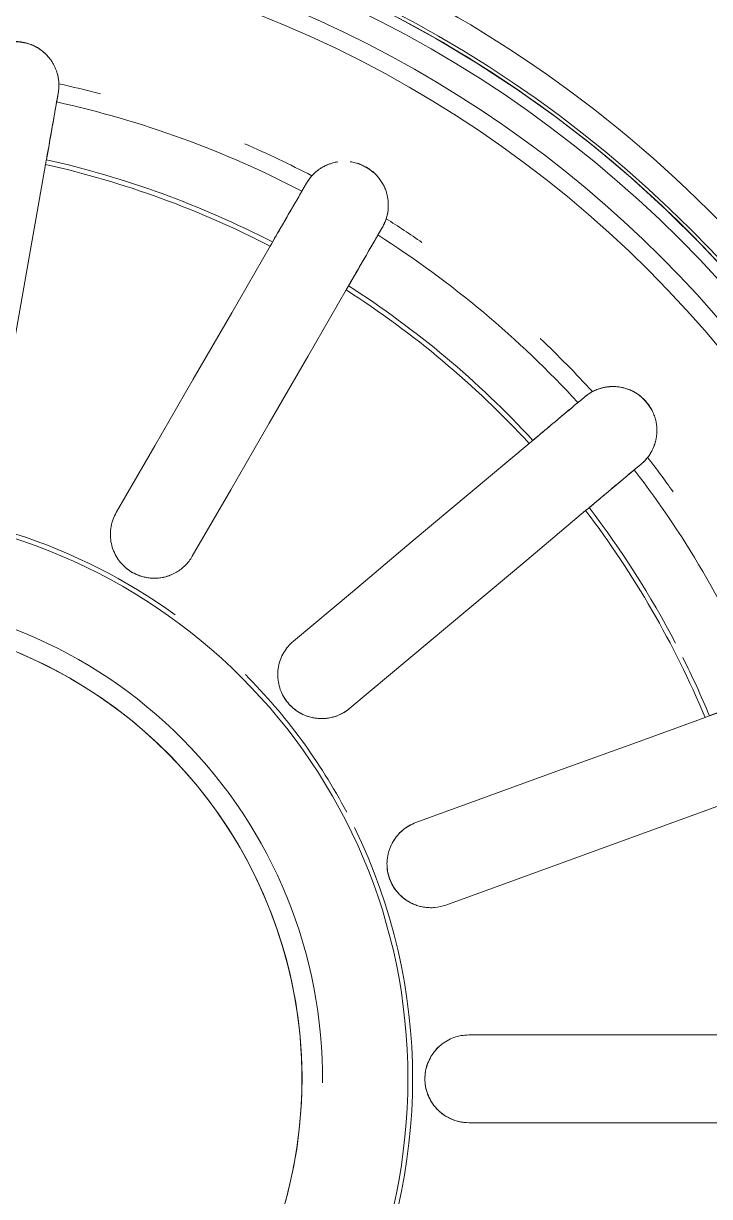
# Model space of a CAD drawing. Header units: millimetres. Extents: x -11245 to 24889, y -43080 to -3800.
# Drawn here: x -7530.34 to -7506.89, y -15409.75 to -15369.63 of the extents above; entities that cross this region are included whole.
import ezdxf

# ---------------------------------------------------------------- set-up
doc = ezdxf.new("R2010")
doc.units = ezdxf.units.MM
for name, color, linetype, lineweight in [('A-FLOR-PATT', 8, 'Continuous', 18), ('A-GENM', 13, 'Continuous', 9), ('G-IMPT', 8, 'Continuous', 9)]:
    doc.layers.add(name, color=color, linetype=linetype, lineweight=lineweight)

# ---------------------------------------------------------------- blocks, each defined once
blk = doc.blocks.new('CRT_MGN_COZ_Fogão a lenha completo - CRT_MGN_COZ_Fogão a lenha completo-5005769-PONTOS HIDRÁULICOS TÉRREO')
at = {"layer": 'G-IMPT'}
for p, q in [((2482.425, -82.13), (2482.425, -79.5)), ((2485.425, -79.5), (2485.425, -82.13))]:
    blk.add_line(p, q, dxfattribs=at)
at = {"layer": 'G-IMPT', "flags": 128}
for points in [[(2498.478, -64.153), (2498.22, -64.73), (2497.94, -65.296), (2497.637, -65.851), (2497.312, -66.393), (2496.965, -66.921), (2496.598, -67.436), (2496.211, -67.935), (2495.804, -68.418), (2495.377, -68.885), (2494.933, -69.334), (2494.471, -69.765), (2493.992, -70.178), (2493.497, -70.571), (2492.987, -70.943), (2492.462, -71.295), (2491.923, -71.626), (2491.372, -71.935), (2490.809, -72.222), (2490.235, -72.485), (2489.65, -72.726), (2489.057, -72.943), (2488.455, -73.137), (2487.846, -73.306), (2487.231, -73.45), (2486.61, -73.57), (2485.986, -73.665), (2485.358, -73.735), (2484.727, -73.78), (2484.096, -73.799), (2483.464, -73.793), (2482.832, -73.762), (2482.203, -73.706), (2481.576, -73.624), (2480.953, -73.518), (2480.335, -73.387), (2479.723, -73.231)], [(2524.925, -58), (2524.892, -59.64), (2524.794, -61.277), (2524.63, -62.908), (2524.401, -64.532), (2524.108, -66.145), (2523.75, -67.746), (2523.328, -69.331), (2522.844, -70.897), (2522.297, -72.443), (2521.689, -73.966), (2521.02, -75.464), (2520.292, -76.933), (2519.506, -78.372), (2518.662, -79.779), (2517.764, -81.15), (2516.811, -82.485), (2515.805, -83.781), (2514.749, -85.035), (2513.643, -86.246), (2512.49, -87.412), (2511.291, -88.53)], [(2515.197, -65.037), (2512.608, -64.581), (2510.018, -64.124), (2507.428, -63.667), (2504.838, -63.211)], [(2517.64, -65.468), (2517.488, -65.441), (2517.336, -65.414)], [(2503.295, -67.451), (2505.572, -68.766), (2507.85, -70.081), (2510.127, -71.396), (2512.405, -72.711)], [(2510.905, -75.309), (2508.627, -73.994), (2506.35, -72.679), (2504.072, -71.364), (2501.795, -70.049)], [(2498.894, -73.506), (2500.584, -75.52), (2502.275, -77.535), (2503.965, -79.55), (2505.656, -81.564)], [(2514.285, -73.796), (2514.419, -73.874), (2514.553, -73.951)], [(2503.358, -83.492), (2501.667, -81.478), (2499.977, -79.463), (2498.286, -77.449), (2496.596, -75.434)], [(2513.053, -76.549), (2512.919, -76.472), (2512.785, -76.394)], [(2492.688, -77.69), (2493.587, -80.162), (2494.487, -82.633), (2495.386, -85.104), (2496.286, -87.575)], [(2493.467, -88.601), (2492.567, -86.13), (2491.668, -83.659), (2490.768, -81.188), (2489.869, -78.716)], [(2482.425, -90.019), (2482.425, -87.39), (2482.425, -84.76), (2482.425, -82.13), (2482.425, -79.5)], [(2485.425, -79.5), (2485.425, -82.13), (2485.425, -84.76), (2485.425, -87.39), (2485.425, -90.019)], [(2507.051, -83.227), (2507.151, -83.346), (2507.25, -83.464)], [(2504.952, -85.393), (2504.853, -85.274), (2504.753, -85.156)]]:
    blk.add_lwpolyline(points, dxfattribs=at)
at = {"layer": 'G-IMPT'}
for centre, radius, start, end in [((2481.925, -58), 58.454, 90, 270), ((2481.925, -58), 58.454, 270, 90), ((2481.925, -58), 57.5, 90, 270), ((2483.925, -58), 41, 90, 270), ((2483.925, -58), 41, 270, 90), ((2483.925, -58), 15.8, 90, 270), ((2483.925, -58), 15.8, 270, 90), ((2483.925, -58), 57.5, 180, 296.25141), ((2483.925, -58), 56.5, 180, 0), ((2483.925, -58), 42, 180, 270), ((2483.925, -58), 41.108, 180, 360), ((2483.925, -58), 41, 180, 270), ((2483.925, -58), 40.608, 180, 0), ((2483.925, -58), 40.608, 180, 0), ((2483.925, -58), 39.72, 180, 344.8588), ((2483.925, -58), 39.099, 180, 360), ((2483.925, -58), 19.418, 180, 0), ((2483.925, -58), 16.5, 269.5414, 360), ((2483.925, -58), 41, 270, 0), ((2483.925, -58), 42, 270, 0), ((2483.925, -58), 19.579, 324.1641, 0), ((2483.925, -58), 32.054, 332.6822, 347.3178), ((2483.925, -58), 32.216, 332.6687, 347.3313), ((2483.925, -58), 34.223, 332.5121, 347.4879), ((2483.925, -58), 34.845, 345.1811, 347.5874), ((2483.925, -58), 19.579, 297.749, 314.9168), ((2483.925, -58), 34.845, 332.4126, 336.5938), ((2483.925, -58), 32.054, 312.6822, 327.3178), ((2483.925, -58), 32.216, 312.6687, 327.3313), ((2483.925, -58), 19.579, 243.9707, 296.0293), ((2483.925, -58), 34.223, 312.5121, 327.4879), ((2483.925, -58), 34.845, 325.1811, 327.5874), ((2483.925, -58), 34.845, 312.4126, 316.5938), ((2483.925, -58), 32.054, 292.6822, 307.3178), ((2483.925, -58), 32.216, 297.5562, 307.3313), ((2483.925, -58), 34.223, 292.5121, 307.4879), ((2483.925, -58), 34.845, 305.1811, 307.5874), ((2483.925, -58), 32.216, 292.6687, 296.5641)]:
    blk.add_arc(centre, radius, start, end, dxfattribs=at)
for points, knots in [([(2518.161, -62.514), (2518.224, -62.525), (2518.35, -62.555), (2518.508, -62.616), (2518.629, -62.678), (2518.718, -62.731), (2518.805, -62.792), (2518.891, -62.862), (2518.974, -62.941), (2519.052, -63.027), (2519.133, -63.132), (2519.206, -63.247), (2519.272, -63.378), (2519.324, -63.509), (2519.369, -63.667), (2519.397, -63.839), (2519.405, -64.035), (2519.384, -64.251), (2519.33, -64.461), (2519.256, -64.643), (2519.171, -64.795), (2519.074, -64.93), (2518.972, -65.045), (2518.864, -65.144), (2518.757, -65.225), (2518.653, -65.29), (2518.55, -65.345), (2518.446, -65.39), (2518.34, -65.426), (2518.238, -65.454), (2518.136, -65.473), (2518.001, -65.49), (2517.832, -65.494), (2517.703, -65.479), (2517.64, -65.468)], [-1, -1, -1, -1, -0.944444, -0.888889, -0.861111, -0.833333, -0.805556, -0.777778, -0.75, -0.722222, -0.694444, -0.659722, -0.638889, -0.611111, -0.583333, -0.555556, -0.527778, -0.5, -0.472222, -0.444444, -0.416667, -0.388889, -0.361111, -0.333333, -0.305556, -0.277778, -0.25, -0.222222, -0.194444, -0.166667, -0.138889, -0.111111, -0.055556, 0, 0, 0, 0]), ([(2517.336, -65.414), (2517.075, -65.368), (2516.429, -65.254), (2515.564, -65.102), (2515.197, -65.037)], [-1, -1, -1, -1, -0.4, 0, 0, 0, 0]), ([(2501.162, -69.332), (2501.141, -69.282), (2501.106, -69.182), (2501.067, -69.021), (2501.045, -68.856), (2501.043, -68.695), (2501.059, -68.529), (2501.092, -68.364), (2501.142, -68.209), (2501.211, -68.058), (2501.298, -67.912), (2501.415, -67.755), (2501.582, -67.592), (2501.799, -67.439), (2502.039, -67.331), (2502.378, -67.24), (2502.643, -67.244), (2502.811, -67.274)], [-0.7916667, -0.7916667, -0.7916667, -0.7916667, -0.7569444, -0.7222222, -0.6875, -0.6527778, -0.6180556, -0.5833333, -0.5486111, -0.5138889, -0.4791667, -0.4444444, -0.3888889, -0.3333333, -0.2777778, -0.2222222, -0.1111111, -0.1111111, -0.1111111, -0.1111111]), ([(2501.795, -70.049), (2501.683, -69.985), (2501.528, -69.866), (2501.356, -69.671), (2501.246, -69.51), (2501.159, -69.335), (2501.073, -69.088), (2501.021, -68.716), (2501.104, -68.23), (2501.373, -67.763), (2501.719, -67.476), (2502.039, -67.33), (2502.293, -67.264), (2502.553, -67.243), (2502.899, -67.275), (2503.146, -67.365), (2503.295, -67.451)], [-1, -1, -1, -1, -0.916667, -0.875, -0.833333, -0.791667, -0.75, -0.666667, -0.555556, -0.444444, -0.333333, -0.277778, -0.222222, -0.166667, -0.111111, 0, 0, 0, 0]), ([(2496.596, -75.434), (2496.513, -75.335), (2496.408, -75.171), (2496.313, -74.929), (2496.265, -74.74), (2496.243, -74.546), (2496.246, -74.284), (2496.325, -73.917), (2496.569, -73.489), (2496.982, -73.142), (2497.405, -72.99), (2497.755, -72.962), (2498.017, -72.987), (2498.269, -73.056), (2498.583, -73.205), (2498.783, -73.374), (2498.894, -73.506)], [-1, -1, -1, -1, -0.916667, -0.875, -0.833333, -0.791667, -0.75, -0.666667, -0.555556, -0.444444, -0.333333, -0.277778, -0.222222, -0.166667, -0.111111, 0, 0, 0, 0]), ([(2496.596, -75.434), (2496.452, -75.263), (2496.307, -74.982), (2496.243, -74.597), (2496.245, -74.384), (2496.264, -74.219), (2496.3, -74.057), (2496.352, -73.905), (2496.424, -73.754), (2496.513, -73.61), (2496.612, -73.482), (2496.729, -73.364), (2496.86, -73.256), (2497.024, -73.148), (2497.236, -73.052), (2497.493, -72.983), (2497.755, -72.964), (2497.93, -72.979), (2498.016, -72.995)], [-1, -1, -1, -1, -0.8611111, -0.7916667, -0.7569444, -0.7222222, -0.6875, -0.6527778, -0.6180556, -0.5833333, -0.5486111, -0.5138889, -0.4791667, -0.4444444, -0.3888889, -0.3333333, -0.2777778, -0.2222222, -0.2222222, -0.2222222, -0.2222222]), ([(2512.405, -72.711), (2512.887, -72.989), (2513.63, -73.418), (2514.132, -73.708), (2514.285, -73.796)], [-1, -1, -1, -1, -0.4, 0, 0, 0, 0]), ([(2514.553, -73.951), (2514.608, -73.983), (2514.716, -74.055), (2514.843, -74.166), (2514.936, -74.266), (2515.001, -74.346), (2515.062, -74.433), (2515.119, -74.528), (2515.171, -74.63), (2515.214, -74.738), (2515.255, -74.864), (2515.277, -74.964), (2515.286, -75.023)], [-1, -1, -1, -1, -0.9444444, -0.8888889, -0.8611111, -0.8333333, -0.8055556, -0.7777778, -0.75, -0.7222222, -0.6944444, -0.6597222, -0.6597222, -0.6597222, -0.6597222]), ([(2514.808, -74.137), (2514.85, -74.173), (2514.928, -74.251), (2515.016, -74.365), (2515.081, -74.464), (2515.127, -74.542), (2515.169, -74.625), (2515.193, -74.686), (2515.205, -74.717)], [-1, -1, -1, -1, -0.9444444, -0.8888889, -0.8611111, -0.8333333, -0.8055556, -0.7777778, -0.7777778, -0.7777778, -0.7777778]), ([(2512.785, -76.394), (2512.556, -76.262), (2511.988, -75.934), (2511.227, -75.495), (2510.905, -75.309)], [-1, -1, -1, -1, -0.4, 0, 0, 0, 0]), ([(2515.29, -75.449), (2515.282, -75.505), (2515.261, -75.619), (2515.201, -75.806), (2515.107, -76.002), (2514.985, -76.181), (2514.853, -76.327), (2514.721, -76.44), (2514.584, -76.534), (2514.449, -76.607), (2514.314, -76.663), (2514.185, -76.702), (2514.065, -76.728), (2513.95, -76.744), (2513.836, -76.751), (2513.725, -76.749), (2513.619, -76.74), (2513.517, -76.724), (2513.384, -76.693), (2513.224, -76.639), (2513.108, -76.581), (2513.053, -76.549)], [-0.5833333, -0.5833333, -0.5833333, -0.5833333, -0.5555556, -0.5277778, -0.5, -0.4722222, -0.4444444, -0.4166667, -0.3888889, -0.3611111, -0.3333333, -0.3055556, -0.2777778, -0.25, -0.2222222, -0.1944444, -0.1666667, -0.1388889, -0.1111111, -0.0555556, 0, 0, 0, 0]), ([(2489.869, -78.716), (2489.825, -78.595), (2489.782, -78.405), (2489.775, -78.145), (2489.796, -77.951), (2489.841, -77.761), (2489.934, -77.516), (2490.133, -77.198), (2490.509, -76.879), (2491.016, -76.694), (2491.465, -76.697), (2491.804, -76.79), (2492.041, -76.903), (2492.254, -77.054), (2492.499, -77.301), (2492.629, -77.529), (2492.688, -77.69)], [-1, -1, -1, -1, -0.916667, -0.875, -0.833333, -0.791667, -0.75, -0.666667, -0.555556, -0.444444, -0.333333, -0.277778, -0.222222, -0.166667, -0.111111, 0, 0, 0, 0]), ([(2489.784, -78.081), (2489.793, -77.973), (2489.824, -77.809), (2489.898, -77.609), (2489.973, -77.461), (2490.062, -77.321), (2490.163, -77.196), (2490.282, -77.079), (2490.414, -76.974), (2490.552, -76.888), (2490.702, -76.816), (2490.862, -76.76), (2491.053, -76.715), (2491.286, -76.697), (2491.55, -76.72), (2491.803, -76.792), (2492.121, -76.94), (2492.456, -77.228), (2492.627, -77.522), (2492.688, -77.69)], [-0.8611111, -0.8611111, -0.8611111, -0.8611111, -0.7916667, -0.7569444, -0.7222222, -0.6875, -0.6527778, -0.6180556, -0.5833333, -0.5486111, -0.5138889, -0.4791667, -0.4444444, -0.3888889, -0.3333333, -0.2777778, -0.2222222, -0.1111111, 0, 0, 0, 0]), ([(2482.425, -79.5), (2482.425, -79.371), (2482.45, -79.177), (2482.533, -78.931), (2482.618, -78.756), (2482.725, -78.593), (2482.896, -78.395), (2483.192, -78.164), (2483.655, -77.992), (2484.195, -77.992), (2484.616, -78.148), (2484.902, -78.352), (2485.086, -78.539), (2485.235, -78.754), (2485.38, -79.069), (2485.425, -79.328), (2485.425, -79.5)], [-1, -1, -1, -1, -0.916667, -0.875, -0.833333, -0.791667, -0.75, -0.666667, -0.555556, -0.444444, -0.333333, -0.277778, -0.222222, -0.166667, -0.111111, 0, 0, 0, 0]), ([(2482.425, -79.5), (2482.425, -79.276), (2482.495, -78.968), (2482.693, -78.632), (2482.831, -78.47), (2482.952, -78.356), (2483.084, -78.255), (2483.221, -78.172), (2483.373, -78.103), (2483.534, -78.049), (2483.692, -78.015), (2483.857, -77.999), (2484.027, -78.001), (2484.222, -78.024), (2484.447, -78.087), (2484.688, -78.199), (2484.901, -78.353), (2485.149, -78.601), (2485.365, -78.987), (2485.425, -79.321), (2485.425, -79.5)], [-1, -1, -1, -1, -0.861111, -0.791667, -0.756944, -0.722222, -0.6875, -0.652778, -0.618056, -0.583333, -0.548611, -0.513889, -0.479167, -0.444444, -0.388889, -0.333333, -0.277778, -0.222222, -0.111111, 0, 0, 0, 0]), ([(2505.656, -81.564), (2506.014, -81.991), (2506.565, -82.648), (2506.938, -83.092), (2507.051, -83.227)], [-1, -1, -1, -1, -0.4, 0, 0, 0, 0]), ([(2504.753, -85.156), (2504.583, -84.953), (2504.161, -84.45), (2503.597, -83.777), (2503.358, -83.492)], [-1, -1, -1, -1, -0.4, 0, 0, 0, 0]), ([(2507.25, -83.464), (2507.291, -83.513), (2507.368, -83.618), (2507.45, -83.765), (2507.503, -83.891), (2507.537, -83.989), (2507.564, -84.091), (2507.585, -84.201), (2507.598, -84.314), (2507.603, -84.43), (2507.597, -84.563), (2507.579, -84.698), (2507.546, -84.84), (2507.502, -84.974), (2507.434, -85.124), (2507.345, -85.273), (2507.225, -85.43), (2507.07, -85.581), (2506.894, -85.708), (2506.719, -85.799), (2506.557, -85.861), (2506.397, -85.902), (2506.244, -85.924), (2506.098, -85.931), (2505.964, -85.924), (2505.842, -85.908), (2505.729, -85.883), (2505.619, -85.85), (2505.515, -85.811), (2505.419, -85.766), (2505.329, -85.716), (2505.214, -85.641), (2505.083, -85.536), (2504.993, -85.442), (2504.952, -85.393)], [-1, -1, -1, -1, -0.944444, -0.888889, -0.861111, -0.833333, -0.805556, -0.777778, -0.75, -0.722222, -0.694444, -0.659722, -0.638889, -0.611111, -0.583333, -0.555556, -0.527778, -0.5, -0.472222, -0.444444, -0.416667, -0.388889, -0.361111, -0.333333, -0.305556, -0.277778, -0.25, -0.222222, -0.194444, -0.166667, -0.138889, -0.111111, -0.055556, 0, 0, 0, 0]), ([(2507.427, -83.726), (2507.453, -83.774), (2507.5, -83.875), (2507.544, -84.011), (2507.571, -84.127), (2507.588, -84.216), (2507.599, -84.309), (2507.601, -84.374), (2507.601, -84.407)], [-1, -1, -1, -1, -0.9444444, -0.8888889, -0.8611111, -0.8333333, -0.8055556, -0.7777778, -0.7777778, -0.7777778, -0.7777778]), ([(2505.819, -85.902), (2505.786, -85.896), (2505.723, -85.883), (2505.633, -85.855), (2505.548, -85.824), (2505.44, -85.777), (2505.313, -85.71), (2505.222, -85.646), (2505.179, -85.612)], [-0.2222222, -0.2222222, -0.2222222, -0.2222222, -0.1944444, -0.1666667, -0.1388889, -0.1111111, -0.0555556, 0, 0, 0, 0]), ([(2496.286, -87.575), (2496.476, -88.099), (2496.77, -88.904), (2496.968, -89.45), (2497.028, -89.616)], [-1, -1, -1, -1, -0.4, 0, 0, 0, 0])]:
    blk.add_open_spline(points, degree=3, knots=knots, dxfattribs=at)
for points in [[(2519.268, -63.374), (2519.284, -63.412), (2519.315, -63.492), (2519.357, -63.623), (2519.389, -63.764), (2519.402, -63.91), (2519.394, -64.073), (2519.37, -64.251), (2519.332, -64.426), (2519.284, -64.582), (2519.221, -64.714), (2519.143, -64.836), (2519.058, -64.944), (2519.002, -65.009), (2518.974, -65.039)], [(2515.356, -65.065), (2515.816, -65.146), (2516.681, -65.299), (2517.363, -65.419), (2517.64, -65.468)], [(2517.64, -65.468), (2517.698, -65.478), (2517.808, -65.491), (2517.908, -65.492), (2517.955, -65.49)], [(2518.289, -65.44), (2518.233, -65.455), (2518.121, -65.48), (2518.01, -65.489), (2517.955, -65.49)], [(2514.553, -73.951), (2514.309, -73.81), (2513.709, -73.464), (2512.948, -73.024), (2512.544, -72.791)], [(2514.808, -74.137), (2514.773, -74.105), (2514.696, -74.042), (2514.603, -73.98), (2514.553, -73.951)], [(2511.044, -75.389), (2511.448, -75.623), (2512.209, -76.062), (2512.809, -76.408), (2513.053, -76.549)], [(2515.237, -75.689), (2515.22, -75.738), (2515.178, -75.838), (2515.095, -75.997), (2514.998, -76.149), (2514.933, -76.235), (2514.899, -76.274)], [(2513.053, -76.549), (2513.103, -76.578), (2513.203, -76.628), (2513.297, -76.663), (2513.341, -76.677)], [(2513.672, -76.744), (2513.614, -76.739), (2513.5, -76.724), (2513.393, -76.695), (2513.341, -76.677)], [(2507.25, -83.464), (2507.069, -83.248), (2506.624, -82.718), (2506.059, -82.045), (2505.759, -81.688)], [(2503.461, -83.616), (2503.761, -83.973), (2504.326, -84.646), (2504.771, -85.177), (2504.952, -85.393)], [(2507.427, -83.726), (2507.405, -83.685), (2507.354, -83.599), (2507.288, -83.509), (2507.25, -83.464)], [(2507.545, -84.835), (2507.533, -84.874), (2507.505, -84.955), (2507.454, -85.083), (2507.387, -85.211), (2507.303, -85.332), (2507.193, -85.451), (2507.06, -85.572), (2506.917, -85.682), (2506.826, -85.741), (2506.781, -85.766)], [(2504.952, -85.393), (2504.99, -85.437), (2505.066, -85.518), (2505.142, -85.583), (2505.179, -85.612)], [(2497.134, -89.906), (2497.038, -89.641), (2496.801, -88.991), (2496.5, -88.165), (2496.341, -87.727)]]:
    blk.add_open_spline(points, degree=3, dxfattribs=at)
blk = doc.blocks.new('CRT_MGN_COZ_Fogão a lenha completo - CRT_MGN_COZ_Fogão a lenha completo-V23-PONTOS HIDRÁULICOS TÉRREO')
at = {"layer": 'G-IMPT'}
for p, q in [((2482.425, -82.13), (2482.425, -79.5)), ((2485.425, -79.5), (2485.425, -82.13))]:
    blk.add_line(p, q, dxfattribs=at)
at = {"layer": 'G-IMPT', "flags": 128}
for points in [[(2498.478, -64.153), (2498.22, -64.73), (2497.94, -65.296), (2497.637, -65.851), (2497.312, -66.393), (2496.965, -66.921), (2496.598, -67.436), (2496.211, -67.935), (2495.804, -68.418), (2495.377, -68.885), (2494.933, -69.334), (2494.471, -69.765), (2493.992, -70.178), (2493.497, -70.571), (2492.987, -70.943), (2492.462, -71.295), (2491.923, -71.626), (2491.372, -71.935), (2490.809, -72.222), (2490.235, -72.485), (2489.65, -72.726), (2489.057, -72.943), (2488.455, -73.137), (2487.846, -73.306), (2487.231, -73.45), (2486.61, -73.57), (2485.986, -73.665), (2485.358, -73.735), (2484.727, -73.78), (2484.096, -73.799), (2483.464, -73.793), (2482.832, -73.762), (2482.203, -73.706), (2481.576, -73.624), (2480.953, -73.518), (2480.335, -73.387), (2479.723, -73.231)], [(2524.925, -58), (2524.892, -59.64), (2524.794, -61.277), (2524.63, -62.908), (2524.401, -64.532), (2524.108, -66.145), (2523.75, -67.746), (2523.328, -69.331), (2522.844, -70.897), (2522.297, -72.443), (2521.689, -73.966), (2521.02, -75.464), (2520.292, -76.933), (2519.506, -78.372), (2518.662, -79.779), (2517.764, -81.15), (2516.811, -82.485), (2515.805, -83.781), (2514.749, -85.035), (2513.643, -86.246), (2512.49, -87.412), (2511.291, -88.53)], [(2515.197, -65.037), (2512.608, -64.581), (2510.018, -64.124), (2507.428, -63.667), (2504.838, -63.211)], [(2517.64, -65.468), (2517.488, -65.441), (2517.336, -65.414)], [(2503.295, -67.451), (2505.572, -68.766), (2507.85, -70.081), (2510.127, -71.396), (2512.405, -72.711)], [(2510.905, -75.309), (2508.627, -73.994), (2506.35, -72.679), (2504.072, -71.364), (2501.795, -70.049)], [(2498.894, -73.506), (2500.584, -75.52), (2502.275, -77.535), (2503.965, -79.55), (2505.656, -81.564)], [(2514.285, -73.796), (2514.419, -73.874), (2514.553, -73.951)], [(2503.358, -83.492), (2501.667, -81.478), (2499.977, -79.463), (2498.286, -77.449), (2496.596, -75.434)], [(2513.053, -76.549), (2512.919, -76.472), (2512.785, -76.394)], [(2492.688, -77.69), (2493.587, -80.162), (2494.487, -82.633), (2495.386, -85.104), (2496.286, -87.575)], [(2493.467, -88.601), (2492.567, -86.13), (2491.668, -83.659), (2490.768, -81.188), (2489.869, -78.716)], [(2482.425, -90.019), (2482.425, -87.39), (2482.425, -84.76), (2482.425, -82.13), (2482.425, -79.5)], [(2485.425, -79.5), (2485.425, -82.13), (2485.425, -84.76), (2485.425, -87.39), (2485.425, -90.019)], [(2507.051, -83.227), (2507.151, -83.346), (2507.25, -83.464)], [(2504.952, -85.393), (2504.853, -85.274), (2504.753, -85.156)]]:
    blk.add_lwpolyline(points, dxfattribs=at)
at = {"layer": 'G-IMPT'}
for centre, radius, start, end in [((2481.925, -58), 58.454, 90, 270), ((2481.925, -58), 58.454, 270, 90), ((2481.925, -58), 57.5, 90, 270), ((2483.925, -58), 41, 90, 270), ((2483.925, -58), 41, 270, 90), ((2483.925, -58), 15.8, 90, 270), ((2483.925, -58), 15.8, 270, 90), ((2483.925, -58), 57.5, 180, 296.25141), ((2483.925, -58), 56.5, 180, 0), ((2483.925, -58), 42, 180, 270), ((2483.925, -58), 41.108, 180, 360), ((2483.925, -58), 41, 180, 270), ((2483.925, -58), 40.608, 180, 0), ((2483.925, -58), 40.608, 180, 0), ((2483.925, -58), 39.72, 180, 344.8588), ((2483.925, -58), 39.099, 180, 360), ((2483.925, -58), 19.418, 180, 0), ((2483.925, -58), 16.5, 269.5414, 360), ((2483.925, -58), 41, 270, 0), ((2483.925, -58), 42, 270, 0), ((2483.925, -58), 19.579, 324.1641, 0), ((2483.925, -58), 32.054, 332.6822, 347.3178), ((2483.925, -58), 32.216, 332.6687, 347.3313), ((2483.925, -58), 34.223, 332.5121, 347.4879), ((2483.925, -58), 34.845, 345.1811, 347.5874), ((2483.925, -58), 19.579, 297.749, 314.9168), ((2483.925, -58), 34.845, 332.4126, 336.5938), ((2483.925, -58), 32.054, 312.6822, 327.3178), ((2483.925, -58), 32.216, 312.6687, 327.3313), ((2483.925, -58), 19.579, 243.9707, 296.0293), ((2483.925, -58), 34.223, 312.5121, 327.4879), ((2483.925, -58), 34.845, 325.1811, 327.5874), ((2483.925, -58), 34.845, 312.4126, 316.5938), ((2483.925, -58), 32.054, 292.6822, 307.3178), ((2483.925, -58), 32.216, 297.5562, 307.3313), ((2483.925, -58), 34.223, 292.5121, 307.4879), ((2483.925, -58), 34.845, 305.1811, 307.5874), ((2483.925, -58), 32.216, 292.6687, 296.5641)]:
    blk.add_arc(centre, radius, start, end, dxfattribs=at)
for points, knots in [([(2518.161, -62.514), (2518.224, -62.525), (2518.35, -62.555), (2518.508, -62.616), (2518.629, -62.678), (2518.718, -62.731), (2518.805, -62.792), (2518.891, -62.862), (2518.974, -62.941), (2519.052, -63.027), (2519.133, -63.132), (2519.206, -63.247), (2519.272, -63.378), (2519.324, -63.509), (2519.369, -63.667), (2519.397, -63.839), (2519.405, -64.035), (2519.384, -64.251), (2519.33, -64.461), (2519.256, -64.643), (2519.171, -64.795), (2519.074, -64.93), (2518.972, -65.045), (2518.864, -65.144), (2518.757, -65.225), (2518.653, -65.29), (2518.55, -65.345), (2518.446, -65.39), (2518.34, -65.426), (2518.238, -65.454), (2518.136, -65.473), (2518.001, -65.49), (2517.832, -65.494), (2517.703, -65.479), (2517.64, -65.468)], [-1, -1, -1, -1, -0.944444, -0.888889, -0.861111, -0.833333, -0.805556, -0.777778, -0.75, -0.722222, -0.694444, -0.659722, -0.638889, -0.611111, -0.583333, -0.555556, -0.527778, -0.5, -0.472222, -0.444444, -0.416667, -0.388889, -0.361111, -0.333333, -0.305556, -0.277778, -0.25, -0.222222, -0.194444, -0.166667, -0.138889, -0.111111, -0.055556, 0, 0, 0, 0]), ([(2517.336, -65.414), (2517.075, -65.368), (2516.429, -65.254), (2515.564, -65.102), (2515.197, -65.037)], [-1, -1, -1, -1, -0.4, 0, 0, 0, 0]), ([(2501.162, -69.332), (2501.141, -69.282), (2501.106, -69.182), (2501.067, -69.021), (2501.045, -68.856), (2501.043, -68.695), (2501.059, -68.529), (2501.092, -68.364), (2501.142, -68.209), (2501.211, -68.058), (2501.298, -67.912), (2501.415, -67.755), (2501.582, -67.592), (2501.799, -67.439), (2502.039, -67.331), (2502.378, -67.24), (2502.643, -67.244), (2502.811, -67.274)], [-0.7916667, -0.7916667, -0.7916667, -0.7916667, -0.7569444, -0.7222222, -0.6875, -0.6527778, -0.6180556, -0.5833333, -0.5486111, -0.5138889, -0.4791667, -0.4444444, -0.3888889, -0.3333333, -0.2777778, -0.2222222, -0.1111111, -0.1111111, -0.1111111, -0.1111111]), ([(2501.795, -70.049), (2501.683, -69.985), (2501.528, -69.866), (2501.356, -69.671), (2501.246, -69.51), (2501.159, -69.335), (2501.073, -69.088), (2501.021, -68.716), (2501.104, -68.23), (2501.373, -67.763), (2501.719, -67.476), (2502.039, -67.33), (2502.293, -67.264), (2502.553, -67.243), (2502.899, -67.275), (2503.146, -67.365), (2503.295, -67.451)], [-1, -1, -1, -1, -0.916667, -0.875, -0.833333, -0.791667, -0.75, -0.666667, -0.555556, -0.444444, -0.333333, -0.277778, -0.222222, -0.166667, -0.111111, 0, 0, 0, 0]), ([(2496.596, -75.434), (2496.513, -75.335), (2496.408, -75.171), (2496.313, -74.929), (2496.265, -74.74), (2496.243, -74.546), (2496.246, -74.284), (2496.325, -73.917), (2496.569, -73.489), (2496.982, -73.142), (2497.405, -72.99), (2497.755, -72.962), (2498.017, -72.987), (2498.269, -73.056), (2498.583, -73.205), (2498.783, -73.374), (2498.894, -73.506)], [-1, -1, -1, -1, -0.916667, -0.875, -0.833333, -0.791667, -0.75, -0.666667, -0.555556, -0.444444, -0.333333, -0.277778, -0.222222, -0.166667, -0.111111, 0, 0, 0, 0]), ([(2496.596, -75.434), (2496.452, -75.263), (2496.307, -74.982), (2496.243, -74.597), (2496.245, -74.384), (2496.264, -74.219), (2496.3, -74.057), (2496.352, -73.905), (2496.424, -73.754), (2496.513, -73.61), (2496.612, -73.482), (2496.729, -73.364), (2496.86, -73.256), (2497.024, -73.148), (2497.236, -73.052), (2497.493, -72.983), (2497.755, -72.964), (2497.93, -72.979), (2498.016, -72.995)], [-1, -1, -1, -1, -0.8611111, -0.7916667, -0.7569444, -0.7222222, -0.6875, -0.6527778, -0.6180556, -0.5833333, -0.5486111, -0.5138889, -0.4791667, -0.4444444, -0.3888889, -0.3333333, -0.2777778, -0.2222222, -0.2222222, -0.2222222, -0.2222222]), ([(2512.405, -72.711), (2512.887, -72.989), (2513.63, -73.418), (2514.132, -73.708), (2514.285, -73.796)], [-1, -1, -1, -1, -0.4, 0, 0, 0, 0]), ([(2514.553, -73.951), (2514.608, -73.983), (2514.716, -74.055), (2514.843, -74.166), (2514.936, -74.266), (2515.001, -74.346), (2515.062, -74.433), (2515.119, -74.528), (2515.171, -74.63), (2515.214, -74.738), (2515.255, -74.864), (2515.277, -74.964), (2515.286, -75.023)], [-1, -1, -1, -1, -0.9444444, -0.8888889, -0.8611111, -0.8333333, -0.8055556, -0.7777778, -0.75, -0.7222222, -0.6944444, -0.6597222, -0.6597222, -0.6597222, -0.6597222]), ([(2514.808, -74.137), (2514.85, -74.173), (2514.928, -74.251), (2515.016, -74.365), (2515.081, -74.464), (2515.127, -74.542), (2515.169, -74.625), (2515.193, -74.686), (2515.205, -74.717)], [-1, -1, -1, -1, -0.9444444, -0.8888889, -0.8611111, -0.8333333, -0.8055556, -0.7777778, -0.7777778, -0.7777778, -0.7777778]), ([(2512.785, -76.394), (2512.556, -76.262), (2511.988, -75.934), (2511.227, -75.495), (2510.905, -75.309)], [-1, -1, -1, -1, -0.4, 0, 0, 0, 0]), ([(2515.29, -75.449), (2515.282, -75.505), (2515.261, -75.619), (2515.201, -75.806), (2515.107, -76.002), (2514.985, -76.181), (2514.853, -76.327), (2514.721, -76.44), (2514.584, -76.534), (2514.449, -76.607), (2514.314, -76.663), (2514.185, -76.702), (2514.065, -76.728), (2513.95, -76.744), (2513.836, -76.751), (2513.725, -76.749), (2513.619, -76.74), (2513.517, -76.724), (2513.384, -76.693), (2513.224, -76.639), (2513.108, -76.581), (2513.053, -76.549)], [-0.5833333, -0.5833333, -0.5833333, -0.5833333, -0.5555556, -0.5277778, -0.5, -0.4722222, -0.4444444, -0.4166667, -0.3888889, -0.3611111, -0.3333333, -0.3055556, -0.2777778, -0.25, -0.2222222, -0.1944444, -0.1666667, -0.1388889, -0.1111111, -0.0555556, 0, 0, 0, 0]), ([(2489.869, -78.716), (2489.825, -78.595), (2489.782, -78.405), (2489.775, -78.145), (2489.796, -77.951), (2489.841, -77.761), (2489.934, -77.516), (2490.133, -77.198), (2490.509, -76.879), (2491.016, -76.694), (2491.465, -76.697), (2491.804, -76.79), (2492.041, -76.903), (2492.254, -77.054), (2492.499, -77.301), (2492.629, -77.529), (2492.688, -77.69)], [-1, -1, -1, -1, -0.916667, -0.875, -0.833333, -0.791667, -0.75, -0.666667, -0.555556, -0.444444, -0.333333, -0.277778, -0.222222, -0.166667, -0.111111, 0, 0, 0, 0]), ([(2489.784, -78.081), (2489.793, -77.973), (2489.824, -77.809), (2489.898, -77.609), (2489.973, -77.461), (2490.062, -77.321), (2490.163, -77.196), (2490.282, -77.079), (2490.414, -76.974), (2490.552, -76.888), (2490.702, -76.816), (2490.862, -76.76), (2491.053, -76.715), (2491.286, -76.697), (2491.55, -76.72), (2491.803, -76.792), (2492.121, -76.94), (2492.456, -77.228), (2492.627, -77.522), (2492.688, -77.69)], [-0.8611111, -0.8611111, -0.8611111, -0.8611111, -0.7916667, -0.7569444, -0.7222222, -0.6875, -0.6527778, -0.6180556, -0.5833333, -0.5486111, -0.5138889, -0.4791667, -0.4444444, -0.3888889, -0.3333333, -0.2777778, -0.2222222, -0.1111111, 0, 0, 0, 0]), ([(2482.425, -79.5), (2482.425, -79.371), (2482.45, -79.177), (2482.533, -78.931), (2482.618, -78.756), (2482.725, -78.593), (2482.896, -78.395), (2483.192, -78.164), (2483.655, -77.992), (2484.195, -77.992), (2484.616, -78.148), (2484.902, -78.352), (2485.086, -78.539), (2485.235, -78.754), (2485.38, -79.069), (2485.425, -79.328), (2485.425, -79.5)], [-1, -1, -1, -1, -0.916667, -0.875, -0.833333, -0.791667, -0.75, -0.666667, -0.555556, -0.444444, -0.333333, -0.277778, -0.222222, -0.166667, -0.111111, 0, 0, 0, 0]), ([(2482.425, -79.5), (2482.425, -79.276), (2482.495, -78.968), (2482.693, -78.632), (2482.831, -78.47), (2482.952, -78.356), (2483.084, -78.255), (2483.221, -78.172), (2483.373, -78.103), (2483.534, -78.049), (2483.692, -78.015), (2483.857, -77.999), (2484.027, -78.001), (2484.222, -78.024), (2484.447, -78.087), (2484.688, -78.199), (2484.901, -78.353), (2485.149, -78.601), (2485.365, -78.987), (2485.425, -79.321), (2485.425, -79.5)], [-1, -1, -1, -1, -0.861111, -0.791667, -0.756944, -0.722222, -0.6875, -0.652778, -0.618056, -0.583333, -0.548611, -0.513889, -0.479167, -0.444444, -0.388889, -0.333333, -0.277778, -0.222222, -0.111111, 0, 0, 0, 0]), ([(2505.656, -81.564), (2506.014, -81.991), (2506.565, -82.648), (2506.938, -83.092), (2507.051, -83.227)], [-1, -1, -1, -1, -0.4, 0, 0, 0, 0]), ([(2504.753, -85.156), (2504.583, -84.953), (2504.161, -84.45), (2503.597, -83.777), (2503.358, -83.492)], [-1, -1, -1, -1, -0.4, 0, 0, 0, 0]), ([(2507.25, -83.464), (2507.291, -83.513), (2507.368, -83.618), (2507.45, -83.765), (2507.503, -83.891), (2507.537, -83.989), (2507.564, -84.091), (2507.585, -84.201), (2507.598, -84.314), (2507.603, -84.43), (2507.597, -84.563), (2507.579, -84.698), (2507.546, -84.84), (2507.502, -84.974), (2507.434, -85.124), (2507.345, -85.273), (2507.225, -85.43), (2507.07, -85.581), (2506.894, -85.708), (2506.719, -85.799), (2506.557, -85.861), (2506.397, -85.902), (2506.244, -85.924), (2506.098, -85.931), (2505.964, -85.924), (2505.842, -85.908), (2505.729, -85.883), (2505.619, -85.85), (2505.515, -85.811), (2505.419, -85.766), (2505.329, -85.716), (2505.214, -85.641), (2505.083, -85.536), (2504.993, -85.442), (2504.952, -85.393)], [-1, -1, -1, -1, -0.944444, -0.888889, -0.861111, -0.833333, -0.805556, -0.777778, -0.75, -0.722222, -0.694444, -0.659722, -0.638889, -0.611111, -0.583333, -0.555556, -0.527778, -0.5, -0.472222, -0.444444, -0.416667, -0.388889, -0.361111, -0.333333, -0.305556, -0.277778, -0.25, -0.222222, -0.194444, -0.166667, -0.138889, -0.111111, -0.055556, 0, 0, 0, 0]), ([(2507.427, -83.726), (2507.453, -83.774), (2507.5, -83.875), (2507.544, -84.011), (2507.571, -84.127), (2507.588, -84.216), (2507.599, -84.309), (2507.601, -84.374), (2507.601, -84.407)], [-1, -1, -1, -1, -0.9444444, -0.8888889, -0.8611111, -0.8333333, -0.8055556, -0.7777778, -0.7777778, -0.7777778, -0.7777778]), ([(2505.819, -85.902), (2505.786, -85.896), (2505.723, -85.883), (2505.633, -85.855), (2505.548, -85.824), (2505.44, -85.777), (2505.313, -85.71), (2505.222, -85.646), (2505.179, -85.612)], [-0.2222222, -0.2222222, -0.2222222, -0.2222222, -0.1944444, -0.1666667, -0.1388889, -0.1111111, -0.0555556, 0, 0, 0, 0]), ([(2496.286, -87.575), (2496.476, -88.099), (2496.77, -88.904), (2496.968, -89.45), (2497.028, -89.616)], [-1, -1, -1, -1, -0.4, 0, 0, 0, 0])]:
    blk.add_open_spline(points, degree=3, knots=knots, dxfattribs=at)
for points in [[(2519.268, -63.374), (2519.284, -63.412), (2519.315, -63.492), (2519.357, -63.623), (2519.389, -63.764), (2519.402, -63.91), (2519.394, -64.073), (2519.37, -64.251), (2519.332, -64.426), (2519.284, -64.582), (2519.221, -64.714), (2519.143, -64.836), (2519.058, -64.944), (2519.002, -65.009), (2518.974, -65.039)], [(2515.356, -65.065), (2515.816, -65.146), (2516.681, -65.299), (2517.363, -65.419), (2517.64, -65.468)], [(2517.64, -65.468), (2517.698, -65.478), (2517.808, -65.491), (2517.908, -65.492), (2517.955, -65.49)], [(2518.289, -65.44), (2518.233, -65.455), (2518.121, -65.48), (2518.01, -65.489), (2517.955, -65.49)], [(2514.553, -73.951), (2514.309, -73.81), (2513.709, -73.464), (2512.948, -73.024), (2512.544, -72.791)], [(2514.808, -74.137), (2514.773, -74.105), (2514.696, -74.042), (2514.603, -73.98), (2514.553, -73.951)], [(2511.044, -75.389), (2511.448, -75.623), (2512.209, -76.062), (2512.809, -76.408), (2513.053, -76.549)], [(2515.237, -75.689), (2515.22, -75.738), (2515.178, -75.838), (2515.095, -75.997), (2514.998, -76.149), (2514.933, -76.235), (2514.899, -76.274)], [(2513.053, -76.549), (2513.103, -76.578), (2513.203, -76.628), (2513.297, -76.663), (2513.341, -76.677)], [(2513.672, -76.744), (2513.614, -76.739), (2513.5, -76.724), (2513.393, -76.695), (2513.341, -76.677)], [(2507.25, -83.464), (2507.069, -83.248), (2506.624, -82.718), (2506.059, -82.045), (2505.759, -81.688)], [(2503.461, -83.616), (2503.761, -83.973), (2504.326, -84.646), (2504.771, -85.177), (2504.952, -85.393)], [(2507.427, -83.726), (2507.405, -83.685), (2507.354, -83.599), (2507.288, -83.509), (2507.25, -83.464)], [(2507.545, -84.835), (2507.533, -84.874), (2507.505, -84.955), (2507.454, -85.083), (2507.387, -85.211), (2507.303, -85.332), (2507.193, -85.451), (2507.06, -85.572), (2506.917, -85.682), (2506.826, -85.741), (2506.781, -85.766)], [(2504.952, -85.393), (2504.99, -85.437), (2505.066, -85.518), (2505.142, -85.583), (2505.179, -85.612)], [(2497.134, -89.906), (2497.038, -89.641), (2496.801, -88.991), (2496.5, -88.165), (2496.341, -87.727)]]:
    blk.add_open_spline(points, degree=3, dxfattribs=at)

msp = doc.modelspace()

# ---------------------------------------------------------------- hatches: boundary and pattern name
at = {"layer": 'A-FLOR-PATT', "lineweight": 9}
h = msp.add_hatch(dxfattribs=at)
h.set_pattern_fill('FP_1', color=9, style=0, pattern_type=2)
h.set_pattern_definition([(0, (0, 0), (812.8, 203.2), [33.528, -576.072, 33.528, -576.072, -3251.2]), (0, (0, 0), (812.8, 203.2), [-1219.2, 33.528, -1185.672, 33.528, -576.072, -1422.4]), (0, (0, 0), (812.8, 203.2), [-3048, 33.528, -372.872, 33.528, -982.472]), (120, (304.8, 101.6), (-582.3764, 602.3054), [33.528, -576.072, 33.528, -576.072, -3251.2]), (120, (304.8, 101.6), (-582.3764, 602.3054), [-1219.2, 33.528, -1185.672, 33.528, -576.072, -1422.4]), (120, (304.8, 101.6), (-582.3764, 602.3054), [-3048, 33.528, -372.872, 33.528, -982.472]), (240, (406.4, 508), (-230.4236, -805.5054), [33.528, -576.072, 33.528, -576.072, -3251.2]), (240, (406.4, 508), (-230.4236, -805.5054), [-1219.2, 33.528, -1185.672, 33.528, -576.072, -1422.4]), (240, (406.4, 508), (-230.4236, -805.5054), [-3048, 33.528, -372.872, 33.528, -982.472])])
h.paths.add_polyline_path([(-11044.62, -19319.651), (-7944.62, -19319.651), (-7944.62, -17819.651), (-7954.62, -17819.651), (-7954.62, -17359.651), (-7944.62, -17359.651), (-7944.62, -17039.651), (-7954.62, -17039.651), (-7954.62, -16739.651), (-7944.62, -16739.651), (-7944.62, -16439.651), (-7964.62, -16439.651), (-7964.62, -16039.651), (-7944.62, -16039.651), (-7944.62, -16034.651), (-7964.62, -16034.651), (-7964.62, -15634.651), (-7944.62, -15634.651), (-7944.62, -15589.651), (-7964.62, -15589.651), (-7964.62, -15189.651), (-7944.62, -15189.651), (-7944.62, -15184.651), (-7964.62, -15184.651), (-7964.62, -14784.651), (-7944.62, -14784.651), (-7944.62, -14739.651), (-7964.62, -14739.651), (-7964.62, -14339.651), (-7944.62, -14339.651), (-7944.62, -14334.651), (-7964.62, -14334.651), (-7964.62, -13934.651), (-7944.62, -13934.651), (-7944.62, -13889.651), (-7244.62, -13889.651), (-7244.62, -13088.651), (-7254.62, -13088.651), (-7254.62, -12988.651), (-7244.62, -12988.651), (-7244.62, -8790.651), (-7254.62, -8789.651), (-7254.62, -8690.651), (-7244.62, -8690.651), (-7244.62, -8139.651), (-7254.62, -8139.651), (-7253.95, -5539.651), (-7244.62, -5539.651), (-7244.62, -5299.651), (-6663.62, -5299.651), (-6663.62, -5289.651), (-6563.62, -5289.651), (-6563.62, -5299.651), (-3065.62, -5299.291), (-3064.62, -5289.651), (-2965.62, -5289.651), (-2965.62, -5299.651), (-2524.62, -5299.651), (-2524.62, -3999.651), (-2584.62, -3999.651), (-2584.62, -3939.651), (-7042.12, -3939.651), (-7042.12, -3859.651), (-2584.62, -3859.651), (-2584.62, -3799.651), (-7044.62, -3799.651), (-7044.62, -3999.651), (-7244.62, -3999.651), (-7244.62, -3799.651), (-11044.62, -3799.651), (-11044.62, -3999.651), (-11244.62, -3999.651), (-11244.62, -7934.651), (-11044.62, -7934.651), (-11044.62, -8134.651), (-11244.62, -8134.651), (-11244.62, -11579.651), (-11044.62, -11579.651), (-11044.62, -11779.651), (-11244.62, -11779.651), (-11244.62, -15224.651), (-11044.62, -15224.651), (-11044.62, -15424.651), (-11244.62, -15424.651), (-11244.62, -19119.651), (-11044.62, -19119.651)])
h.paths.add_polyline_path([(-7684.62, -15607.726), (-7684.62, -15606.479), (-7703.529, -15604.45), (-7719.007, -15598.897), (-7726.942, -15594.588), (-7737.225, -15586.958), (-7746.213, -15577.717), (-7753.684, -15567.003), (-7759.829, -15553.82), (-7762.777, -15543.556), (-7763.999, -15533.081), (-7765.37, -15526.726), (-7765.62, -15526.726), (-7764.374, -15540.65), (-7760.705, -15554.334), (-7755.901, -15565.09), (-7749.439, -15575.239), (-7740.915, -15584.908), (-7731.643, -15592.649), (-7717.621, -15600.636), (-7705.909, -15604.817), (-7697.291, -15606.729), (-7690.975, -15607.476)])
h.paths.add_polyline_path([(-7504.62, -15607.726), (-7488.971, -15606.136), (-7476.472, -15602.611), (-7466.256, -15598.006), (-7455.502, -15591.067), (-7445.186, -15581.666), (-7437.035, -15571.262), (-7430.71, -15559.727), (-7426.592, -15548.236), (-7424.617, -15539.397), (-7424.12, -15526.726), (-7424.867, -15526.726), (-7426.955, -15545.635), (-7428.495, -15550.748), (-7429.786, -15554.836), (-7435.328, -15566.596), (-7440.456, -15574.336), (-7458.808, -15592.256), (-7470.829, -15599.172), (-7480.535, -15602.847), (-7484.537, -15603.761), (-7485.984, -15604.523), (-7496.527, -15606.002), (-7504.62, -15607.476)])
h.paths.add_polyline_path([(-7489.434, -15558.26), (-7482.266, -15553.614), (-7486.758, -15556.361)])
h.paths.add_polyline_path([(-7536.62, -15466.18), (-7525.879, -15465.184), (-7515.504, -15462.232), (-7505.848, -15457.424), (-7494.866, -15448.55), (-7488.583, -15440.923), (-7483.027, -15430.91), (-7480.398, -15423.722), (-7478.415, -15413.119), (-7478.7, -15400.294), (-7481.082, -15389.687), (-7486.043, -15378.53), (-7491.532, -15370.622), (-7498.556, -15363.435), (-7506.877, -15357.454), (-7516.76, -15352.798), (-7510.565, -15355.634), (-7501.394, -15361.616), (-7493.422, -15369.401), (-7486.922, -15378.965), (-7482.82, -15388.643), (-7480.852, -15396.993), (-7480.177, -15406.948), (-7481.637, -15418.467), (-7485.13, -15428.842), (-7490.657, -15438.498), (-7497.262, -15446.186), (-7502.868, -15451.017), (-7513.977, -15457.424), (-7523.641, -15460.653), (-7534.4, -15462.123), (-7541.833, -15461.985), (-7554.255, -15459.34), (-7564.465, -15454.82), (-7571.846, -15449.836), (-7580.488, -15441.244), (-7586.319, -15432.487), (-7590.114, -15423.722), (-7592.658, -15412.521), (-7592.963, -15402.332), (-7591.308, -15391.729), (-7588.946, -15384.503), (-7583.267, -15373.953), (-7576, -15365.288), (-7570.669, -15360.638), (-7561.804, -15355.149), (-7550.031, -15350.9), (-7558.273, -15353.456), (-7567.392, -15358.027), (-7578.374, -15366.902), (-7585.268, -15375.42), (-7590.385, -15384.931), (-7592.879, -15391.884), (-7594.825, -15402.332), (-7594.532, -15415.215), (-7592.843, -15423.722), (-7587.197, -15436.921), (-7581.708, -15444.83), (-7576, -15450.924), (-7567.392, -15457.424), (-7555.477, -15462.99), (-7547.361, -15465.184), (-7542.014, -15465.93)])
h.paths.add_polyline_path([(-7536.62, -15447.726), (-7525.565, -15446.186), (-7516.663, -15442.63), (-7510.077, -15438.202), (-7505.408, -15433.829), (-7499.409, -15425.082), (-7496.527, -15418.151), (-7494.85, -15410.116), (-7494.98, -15400.513), (-7497.766, -15389.906), (-7500.247, -15384.726), (-7506.083, -15376.947), (-7513.611, -15370.657), (-7522.498, -15366.22), (-7527.888, -15364.644), (-7536.62, -15363.726), (-7547.589, -15365.246), (-7556.544, -15368.821), (-7562.284, -15372.499), (-7569.726, -15379.976), (-7574.865, -15388.51), (-7577.62, -15396.901), (-7578.558, -15405.726), (-7577.474, -15415.215), (-7575.637, -15421.272), (-7569.726, -15431.475), (-7563.307, -15438.083), (-7557.736, -15441.999), (-7547.659, -15446.186), (-7538.84, -15447.605)])
h.paths.add_polyline_path([(-7534.4, -15446.666), (-7545.649, -15445.52), (-7555.757, -15441.714), (-7563.683, -15436.218), (-7569.288, -15430.103), (-7573.831, -15422.941), (-7577.089, -15410.607), (-7577.089, -15400.844), (-7575.102, -15392.284), (-7571.383, -15384.104), (-7562.037, -15373.622), (-7553.644, -15368.617), (-7547.589, -15366.22), (-7534.4, -15364.786), (-7521.444, -15367.638), (-7509.648, -15375.157), (-7503.439, -15381.711), (-7499.613, -15388.643), (-7496.676, -15397.589), (-7495.62, -15405.726), (-7498.251, -15419.503), (-7501.687, -15426.726), (-7507.098, -15433.829), (-7514.104, -15439.704), (-7522.033, -15443.79), (-7528.455, -15445.691), (-7531.473, -15446.186)])
h.paths.add_polyline_path([(-7424.6, -15286.726), (-7423.62, -15286.726), (-7425.21, -15271.076), (-7428.536, -15259.117), (-7434.258, -15246.722), (-7439.899, -15238.089), (-7450.439, -15226.59), (-7460.466, -15218.885), (-7471.578, -15212.834), (-7482.263, -15208.936), (-7492.105, -15206.705), (-7504.62, -15206.226), (-7504.62, -15206.972), (-7485.711, -15209.002), (-7470.234, -15214.554), (-7459.254, -15220.897), (-7451.486, -15226.983), (-7443.014, -15235.751), (-7434.622, -15248.117), (-7429.275, -15259.999), (-7426.067, -15271.89), (-7425.242, -15280.371), (-7424.62, -15286.726)])
h.paths.add_polyline_path([(-7764.374, -15286.726), (-7762.344, -15267.817), (-7756.792, -15252.339), (-7751.055, -15242.267), (-7744.852, -15234.12), (-7734.32, -15224.115), (-7724.897, -15217.662), (-7711.416, -15211.407), (-7703.256, -15208.928), (-7690.975, -15207.347), (-7684.62, -15205.975), (-7684.62, -15205.726), (-7698.789, -15207.021), (-7713.354, -15211.057), (-7724.172, -15216.111), (-7733.257, -15222.004), (-7744.051, -15231.781), (-7752.256, -15242.267), (-7758.53, -15253.724), (-7762.41, -15264.369), (-7764.623, -15274.055), (-7765.054, -15286.726), (-7764.62, -15286.726)])
h.paths.add_polyline_path([(-7479.871, -15261.977), (-7487.717, -15256.141), (-7482.347, -15260.22)])
h.paths.add_polyline_path([(-7684.62, -15166.726), (-7684.622, -15166.479), (-7690.302, -15166.503)])
h.paths.add_polyline_path([(-7452.664, -15147.558), (-7443.027, -15137.717), (-7448.822, -15143.294), (-7452.259, -15147.108)])
h.paths.add_polyline_path([(-7489.434, -15118.26), (-7482.266, -15113.614), (-7486.758, -15116.361)])
h.paths.add_polyline_path([(-7536.62, -15026.18), (-7525.879, -15025.184), (-7515.504, -15022.232), (-7503.423, -15015.763), (-7494.866, -15008.55), (-7488.583, -15000.923), (-7483.91, -14992.91), (-7480.398, -14983.722), (-7478.415, -14973.119), (-7478.415, -14962.332), (-7480.398, -14951.729), (-7486.043, -14938.53), (-7491.532, -14930.622), (-7499.516, -14922.638), (-7507.425, -14917.149), (-7515.504, -14913.219), (-7525.879, -14910.267), (-7536.62, -14909.272), (-7547.361, -14910.267), (-7557.736, -14913.219), (-7569.817, -14919.689), (-7578.374, -14926.902), (-7584.657, -14934.529), (-7589.33, -14942.542), (-7592.843, -14951.729), (-7594.825, -14962.332), (-7594.825, -14973.119), (-7592.843, -14983.722), (-7587.197, -14996.921), (-7581.708, -15004.83), (-7573.724, -15012.814), (-7565.815, -15018.302), (-7557.736, -15022.232), (-7547.361, -15025.184), (-7541.569, -15025.951)])
h.paths.add_polyline_path([(-7536.62, -15024.226), (-7547.002, -15023.264), (-7559.226, -15019.441), (-7568.393, -15014.373), (-7577.058, -15007.106), (-7583.267, -14999.498), (-7587.322, -14992.626), (-7591.159, -14982.355), (-7593.015, -14970), (-7592.658, -14960.931), (-7590.784, -14951.729), (-7586.079, -14940.536), (-7579.818, -14931.401), (-7571.846, -14923.616), (-7563.381, -14918.027), (-7554.255, -14914.111), (-7545.649, -14911.999), (-7536.62, -14911.226), (-7525.879, -14912.272), (-7515.397, -14915.4), (-7504.62, -14921.234), (-7496.182, -14928.346), (-7489.973, -14935.953), (-7484.847, -14945.25), (-7482.113, -14952.959), (-7480.323, -14963.336), (-7480.852, -14976.458), (-7482.82, -14984.809), (-7487.503, -14995.531), (-7493.422, -15004.051), (-7501.394, -15011.836), (-7509.859, -15017.424), (-7519.537, -15021.526), (-7527.888, -15023.494), (-7532.23, -15024.023)])
h.paths.add_polyline_path([(-7536.62, -15009.726), (-7525.651, -15008.209), (-7516.663, -15004.63), (-7511.399, -15001.272), (-7503.903, -14993.97), (-7500.247, -14988.726), (-7495.86, -14977.662), (-7494.85, -14972.116), (-7494.98, -14962.513), (-7497.766, -14951.906), (-7500.247, -14946.726), (-7507.566, -14937.465), (-7513.611, -14932.657), (-7521.444, -14928.625), (-7527.888, -14926.644), (-7536.62, -14925.726), (-7547.659, -14927.266), (-7555.825, -14930.44), (-7564.267, -14936.184), (-7570.12, -14942.495), (-7573.728, -14948.053), (-7577.715, -14959.332), (-7578.558, -14967.726), (-7577.62, -14976.55), (-7574.727, -14985.24), (-7569.894, -14993.255), (-7563.307, -15000.083), (-7555.825, -15005.012), (-7547.589, -15008.205), (-7540.864, -15009.496)])
h.paths.add_polyline_path([(-7538.84, -15008.666), (-7551.071, -15005.844), (-7560.605, -15000.832), (-7569.288, -14992.103), (-7573.831, -14984.941), (-7577.089, -14972.607), (-7577.089, -14962.844), (-7575.28, -14954.812), (-7571.383, -14946.045), (-7565.503, -14938.948), (-7559.2, -14933.791), (-7551.687, -14929.608), (-7538.84, -14926.786), (-7525.651, -14928.22), (-7515.504, -14932.787), (-7509.648, -14937.157), (-7503.514, -14943.688), (-7497.766, -14955.387), (-7496.527, -14959.383), (-7495.86, -14972.159), (-7499.812, -14985.24), (-7503.98, -14992.538), (-7512.242, -15000.498), (-7518.21, -15004.099), (-7526.773, -15007.415), (-7534.4, -15008.666)])
h.paths.add_polyline_path([(-7424.867, -14846.726), (-7424.62, -14846.726), (-7425.15, -14841.915)])
h.paths.add_polyline_path([(-7764.62, -14846.726), (-7764.373, -14846.724), (-7764.431, -14841.915)])
h.paths.add_polyline_path([(-7479.871, -14821.977), (-7487.717, -14816.141), (-7482.347, -14820.22)])
h.paths.add_polyline_path([(-9954.483, -12639.651), (-9961.644, -12579.899), (-9965.254, -12528.389), (-9965.645, -12519.514), (-9964.076, -12474.035), (-9955.438, -12378.71), (-9956.213, -12344.001), (-9956.905, -12297.499), (-9955.13, -12255.552), (-9951.85, -12227.773), (-9946.765, -12200.719), (-9935.715, -12156.994), (-9919.612, -12096.311), (-9912.101, -12057.024), (-9908.459, -12023.202), (-9905.954, -11971.427), (-9905.736, -11910.555), (-9908.273, -11800.799), (-9912.29, -11612.125), (-9911.916, -11512.967), (-9909.648, -11333.691), (-9912.066, -11290.148), (-9915.447, -11258.384), (-9921.289, -11221.69), (-9928.817, -11187.278), (-9941.102, -11144.054), (-9962.767, -11071.033), (-9977.88, -11009.917), (-9991.516, -10945.504), (-10004.702, -10870.511), (-10010.349, -10842.489), (-10033.394, -11102.102), (-10044.259, -11242.241), (-10047.243, -11308.641), (-10048.944, -11406.081), (-10049.49, -11606.136), (-10048.437, -12043.899), (-10044.621, -12112.014), (-10035.521, -12207.74), (-10029.634, -12274.518), (-10028.726, -12333.002), (-10028.994, -12434.143), (-10026.478, -12567.036), (-10029.114, -12639.651), (-10398.926, -12639.651), (-10403.277, -12550.323), (-10403.408, -12481.431), (-10400.781, -12148.746), (-10403.825, -12028.291), (-10410.608, -11861.678), (-10424.563, -11581.055), (-10428.099, -11324.544), (-10428.113, -11161.691), (-10427.883, -11151.376), (-10426.235, -11138.587), (-10419.946, -11115.465), (-10418.248, -11102.102), (-10417.555, -11077.155), (-10416.396, -11044.639), (-10412.096, -10978.567), (-10408.892, -10885.673), (-10406.154, -10833.252), (-10407.967, -10779.708), (-10409.351, -10718.272), (-10407.95, -10635.362), (-10407.199, -10542.165), (-10405.799, -10256.23), (-10404.501, -10086.95), (-10406.879, -9968.865), (-10410.918, -9849.149), (-10419.572, -9639.651), (-10029.64, -9639.651), (-10026.584, -9657.235), (-10021.917, -9729.006), (-10015.423, -9829.538), (-10009.587, -9873.315), (-9999.604, -9841.081), (-9993.039, -9812.885), (-9986.26, -9769.241), (-9977.354, -9705.692), (-9966.885, -9639.651), (-9079.53, -9639.651), (-9081.81, -9677.369), (-9103.37, -9968.865), (-9107.022, -10054.678), (-9108.247, -10135.065), (-9106.519, -10262.198), (-9105.222, -10457.19), (-9103.519, -10637.715), (-9102.363, -10733.265), (-9104.819, -10784.188), (-9106.803, -10831.462), (-9105.137, -10856.375), (-9104.371, -10861.812), (-9097.226, -10890.525), (-9095.218, -10904.552), (-9092.541, -10976.922), (-9089.683, -10997.541), (-9082.877, -11029.569), (-9080.847, -11048.327), (-9078.107, -11093.081), (-9074.001, -11108.937), (-9067.863, -11118.791), (-9057.977, -11130.86), (-9055.413, -11135.998), (-9052.919, -11142.472), (-9044.982, -11037.061), (-9041.997, -10970.661), (-9040.296, -10873.221), (-9039.75, -10673.166), (-9040.803, -10235.402), (-9044.619, -10167.287), (-9053.839, -10070.412), (-9059.606, -10004.784), (-9060.514, -9946.299), (-9060.246, -9845.158), (-9062.762, -9712.266), (-9060.127, -9639.651), (-8690.315, -9639.651), (-8686.121, -9720.269), (-8685.832, -9797.87), (-8688.459, -10130.555), (-8685.416, -10251.011), (-8678.632, -10417.623), (-8664.677, -10698.247), (-8661.141, -10954.757), (-8661.127, -11117.61), (-8661.357, -11127.925), (-8663.006, -11140.714), (-8668.208, -11157.073), (-8670.992, -11177.199), (-8671.819, -11211.015), (-8672.844, -11234.662), (-8677.294, -11306.565), (-8680.348, -11393.629), (-8683.086, -11446.049), (-8681.273, -11499.593), (-8679.889, -11561.029), (-8681.29, -11643.94), (-8682.03, -11728.266), (-8683.441, -12023.071), (-8684.739, -12192.351), (-8682.761, -12296.061), (-8677.236, -12458.206), (-8669.668, -12639.651), (-9059.6, -12639.651), (-9062.656, -12622.067), (-9067.324, -12550.296), (-9073.817, -12449.763), (-9084.986, -12368.851), (-9096.208, -12296.061), (-9099.569, -12192.351), (-9102.922, -11977.589), (-9103.622, -11912.3), (-9112.059, -12008.819), (-9118.925, -12111.07), (-9121.449, -12188.256), (-9121.682, -12236.142), (-9120.214, -12301.742), (-9114.824, -12458.206), (-9116.314, -12519.514), (-9118.375, -12553.43), (-9121.249, -12579.899), (-9125.996, -12608.428), (-9133.285, -12639.651), (-9338.771, -12639.651)])
h.paths.add_polyline_path([(-11104.62, -7932.151), (-11184.62, -7932.151), (-11184.62, -4002.151), (-11104.62, -4002.151), (-11104.62, -7904.651)])
h.paths.add_polyline_path([(-2384.62, -5299.651), (-2384.62, -3999.651), (-2444.62, -3999.651), (-2444.62, -5299.651)])
h.paths.add_polyline_path([(-7274.62, -3939.651), (-11042.12, -3939.651), (-11042.12, -3859.651), (-7247.12, -3859.651), (-7247.12, -3939.651)])

# ---------------------------------------------------------------- block references
at = {"layer": 'A-GENM', "color": 55, "rotation": 89.99999999999928}
for name in ['CRT_MGN_COZ_Fogão a lenha completo - CRT_MGN_COZ_Fogão a lenha completo-5005769-PONTOS HIDRÁULICOS TÉRREO', 'CRT_MGN_COZ_Fogão a lenha completo - CRT_MGN_COZ_Fogão a lenha completo-V23-PONTOS HIDRÁULICOS TÉRREO']:
    msp.add_blockref(name, (-7594.62, -17889.651), dxfattribs=at)

doc.saveas('drawing.dxf')
